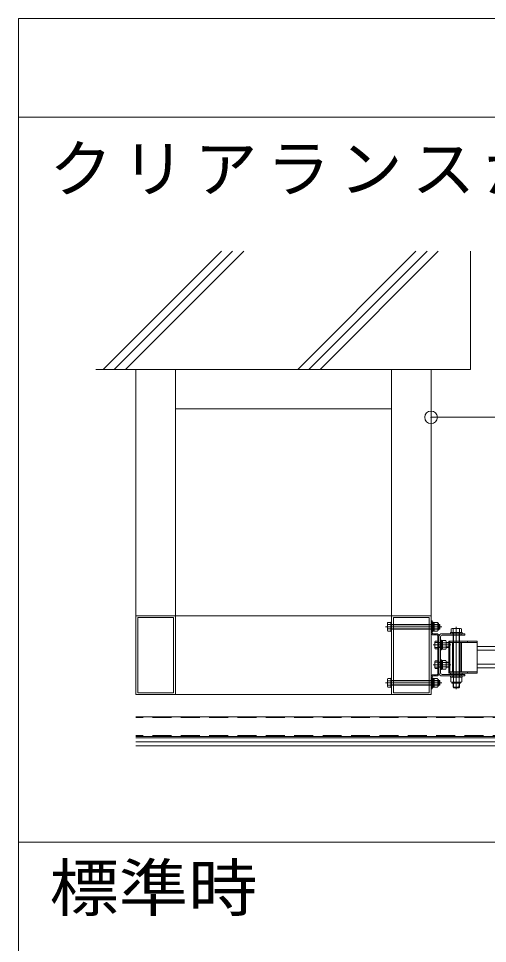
# Model space of a CAD drawing. Units: millimetres at full size; details may follow other scales. Extents: x -9407 to 10868, y -7770 to 7471.
# Drawn here: x 4477 to 5668, y -3207 to -861 of the extents above; entities that cross this region are included whole.
import ezdxf
from ezdxf.enums import TextEntityAlignment as Align

# ---------------------------------------------------------------- set-up
doc = ezdxf.new("R2010")
doc.units = ezdxf.units.MM
doc.header["$LTSCALE"] = 40
doc.header["$PDMODE"] = 32
doc.header["$PDSIZE"] = 32
for name, pattern in [('CHAIN1', [8, 5, -1, 1, -1]), ('CHAIN2', [12, 9, -1, 1, -1]), ('DASHED1', [1.8, 1.2, -0.6])]:
    doc.linetypes.add(name, pattern=pattern)
for name, color, linetype, lineweight in [('1-6', 6, 'Continuous', 5), ('6-0', 2, 'Continuous', 9), ('6-6', 6, 'Continuous', 5), ('6-7', 4, 'Continuous', 9), ('6-8', 6, 'Continuous', 5), ('F-5_F-5ﾚｲﾔ', 2, 'Continuous', 9)]:
    doc.layers.add(name, color=color, linetype=linetype, lineweight=lineweight)
doc.styles.add('ＭＳ ゴシック', font='')
doc.styles.get('ＭＳ ゴシック').set_extended_font_data('MS Gothic')

msp = doc.modelspace()

# ---------------------------------------------------------------- linework, layer by layer
at = {"layer": '1-6', "color": 7, "lineweight": 9}
msp.add_line((5524.4, -1872.64), (9874.4, -1872.64), dxfattribs=at)
at = {"layer": '6-0'}
for p, q in [((5413.9, -2394.25), (5414.74, -2392.78)), ((5414.74, -2392.78), (5421.9, -2392.78)), ((5421.9, -2391.75), (5424.4, -2391.75)), ((5421.9, -2414.72), (5421.9, -2392.78)), ((5424.4, -2391.75), (5424.4, -2415.75)), ((5527.4, -2391.75), (5529.9, -2391.75)), ((5529.9, -2391.75), (5529.9, -2415.75)), ((5541.05, -2392.78), (5531.9, -2392.78)), ((5531.9, -2392.78), (5531.9, -2414.72)), ((5541.9, -2394.25), (5541.05, -2392.78)), ((5413.9, -2394.25), (5413.9, -2413.25)), ((5413.9, -2413.25), (5414.74, -2414.72)), ((5414.74, -2398.27), (5421.9, -2398.27)), ((5414.74, -2409.24), (5421.9, -2409.24)), ((5414.74, -2414.72), (5421.9, -2414.72)), ((5421.9, -2397.75), (5545.95, -2397.75)), ((5421.9, -2398.7), (5546.9, -2398.7)), ((5421.9, -2408.81), (5546.9, -2408.81)), ((5421.9, -2409.75), (5545.95, -2409.75)), ((5529.9, -2414.5), (5529.9, -2393)), ((5531.9, -2403.46), (5529.9, -2402.31)), ((5531.9, -2405.2), (5529.9, -2404.04)), ((5531.9, -2414.5), (5529.9, -2414.5)), ((5541.05, -2398.27), (5531.9, -2398.27)), ((5541.05, -2409.24), (5531.9, -2409.24)), ((5541.05, -2414.72), (5531.9, -2414.72)), ((5541.9, -2413.25), (5541.05, -2414.72)), ((5541.9, -2394.25), (5541.9, -2413.25)), ((5543.5, -2411.2), (5543.5, -2396.3)), ((5545.95, -2397.75), (5546.9, -2398.7)), ((5545.95, -2409.75), (5545.95, -2397.75)), ((5546.9, -2408.81), (5545.95, -2409.75)), ((5546.9, -2408.81), (5546.9, -2398.7)), ((5575.02, -2409.32), (5575.02, -2418.3)), ((5577.71, -2408.3), (5599.08, -2408.3)), ((5580.4, -2409.32), (5580.4, -2531.7)), ((5596.4, -2409.32), (5596.4, -2531.7)), ((5601.77, -2409.32), (5601.77, -2418.3)), ((5550.7, -2438), (5548.4, -2438)), ((5550.7, -2462), (5550.7, -2438)), ((5553, -2439), (5550.7, -2439)), ((5553, -2461), (5553, -2439)), ((5561.87, -2439.05), (5553, -2439.05)), ((5603.4, -2418.3), (5573.4, -2418.3)), ((5573.4, -2418.3), (5573.4, -2421.5)), ((5603.4, -2421.5), (5573.4, -2421.5)), ((5575.02, -2418.3), (5601.77, -2418.3)), ((5579.4, -2418.3), (5579.4, -2421.5)), ((5581.48, -2418.3), (5581.48, -2531.7)), ((5595.31, -2418.3), (5595.31, -2531.7)), ((5597.4, -2418.3), (5597.4, -2421.5)), ((5603.4, -2418.3), (5603.4, -2421.5)), ((5533.9, -2458.01), (5533.9, -2441.99)), ((5534.65, -2439.99), (5541.4, -2439.99)), ((5534.65, -2444), (5553, -2444)), ((5534.65, -2456), (5553, -2456)), ((5534.65, -2460.02), (5541.4, -2460.02)), ((5541.4, -2460.02), (5541.4, -2439.99)), ((5541.4, -2444.95), (5553, -2444.95)), ((5541.4, -2455.05), (5553, -2455.05)), ((5550.7, -2443), (5548.4, -2443)), ((5550.7, -2457), (5548.4, -2457)), ((5553, -2443), (5550.7, -2443)), ((5553, -2457), (5550.7, -2457)), ((5561.87, -2444.54), (5553, -2444.54)), ((5561.87, -2455.47), (5553, -2455.47)), ((5563, -2458.21), (5563, -2441.79)), ((5563, -2444), (5570.45, -2444)), ((5563, -2444.95), (5571.4, -2444.95)), ((5563, -2455.05), (5571.4, -2455.05)), ((5563, -2456), (5570.45, -2456)), ((5570.45, -2444), (5570.45, -2456)), ((5571.4, -2444.95), (5570.45, -2444)), ((5571.4, -2455.05), (5570.45, -2456)), ((5571.4, -2444.95), (5571.4, -2455.05)), ((5533.9, -2508.01), (5533.9, -2491.99)), ((5534.65, -2489.99), (5541.4, -2489.99)), ((5534.65, -2494), (5553, -2494)), ((5534.65, -2506), (5553, -2506)), ((5534.65, -2510.02), (5541.4, -2510.02)), ((5541.4, -2510.02), (5541.4, -2489.99)), ((5541.4, -2494.95), (5553, -2494.95)), ((5541.4, -2505.05), (5553, -2505.05)), ((5550.7, -2488), (5548.4, -2488)), ((5550.7, -2493), (5548.4, -2493)), ((5550.7, -2507), (5548.4, -2507)), ((5550.7, -2512), (5550.7, -2488)), ((5553, -2489), (5550.7, -2489)), ((5553, -2493), (5550.7, -2493)), ((5553, -2507), (5550.7, -2507)), ((5553, -2511), (5553, -2489)), ((5561.87, -2489.05), (5553, -2489.05)), ((5561.87, -2494.54), (5553, -2494.54)), ((5561.87, -2505.47), (5553, -2505.47)), ((5563, -2508.21), (5563, -2491.79)), ((5563, -2494), (5570.45, -2494)), ((5563, -2494.95), (5571.4, -2494.95)), ((5563, -2505.05), (5571.4, -2505.05)), ((5563, -2506), (5570.45, -2506)), ((5571.4, -2505.05), (5570.45, -2506)), ((5571.4, -2494.95), (5571.4, -2505.05)), ((5573.4, -2528.5), (5573.4, -2531.7)), ((5603.4, -2528.5), (5573.4, -2528.5)), ((5603.4, -2531.7), (5573.4, -2531.7)), ((5574.55, -2531.7), (5602.25, -2531.7)), ((5574.55, -2543.67), (5574.55, -2531.7)), ((5579.4, -2528.5), (5579.4, -2531.7)), ((5581.47, -2543.67), (5581.47, -2531.7)), ((5595.32, -2543.67), (5595.32, -2531.7)), ((5597.4, -2528.5), (5597.4, -2531.7)), ((5602.25, -2543.67), (5602.25, -2531.7)), ((5603.4, -2528.5), (5603.4, -2531.7)), ((5413.9, -2536.54), (5414.74, -2535.07)), ((5413.9, -2536.54), (5413.9, -2555.54)), ((5413.9, -2555.54), (5414.74, -2557.01)), ((5414.74, -2535.07), (5421.9, -2535.07)), ((5414.74, -2540.55), (5421.9, -2540.55)), ((5414.74, -2551.52), (5421.9, -2551.52)), ((5414.74, -2557.01), (5421.9, -2557.01)), ((5421.9, -2534.04), (5424.4, -2534.04)), ((5421.9, -2557.01), (5421.9, -2535.07)), ((5421.9, -2540.04), (5545.95, -2540.04)), ((5421.9, -2540.98), (5546.9, -2540.98)), ((5421.9, -2551.09), (5546.9, -2551.09)), ((5421.9, -2552.04), (5545.95, -2552.04)), ((5424.4, -2534.04), (5424.4, -2558.04)), ((5527.4, -2534.04), (5529.9, -2534.04)), ((5529.9, -2534.04), (5529.9, -2558.04)), ((5529.9, -2556.79), (5529.9, -2535.29)), ((5531.9, -2545.75), (5529.9, -2544.59)), ((5531.9, -2547.48), (5529.9, -2546.32)), ((5531.9, -2556.79), (5529.9, -2556.79)), ((5541.05, -2535.07), (5531.9, -2535.07)), ((5531.9, -2535.07), (5531.9, -2557.01)), ((5541.05, -2540.55), (5531.9, -2540.55)), ((5541.05, -2551.52), (5531.9, -2551.52)), ((5541.05, -2557.01), (5531.9, -2557.01)), ((5541.9, -2536.54), (5541.05, -2535.07)), ((5541.9, -2555.54), (5541.05, -2557.01)), ((5541.9, -2536.54), (5541.9, -2555.54)), ((5543.5, -2553.49), (5543.5, -2538.59)), ((5545.95, -2540.04), (5546.9, -2540.98)), ((5545.95, -2552.04), (5545.95, -2540.04)), ((5546.9, -2551.09), (5545.95, -2552.04)), ((5546.9, -2551.09), (5546.9, -2540.98)), ((5578.01, -2544.7), (5598.78, -2544.7)), ((5597.8, -2546.74), (5579, -2546.74)), ((5580.4, -2546.74), (5580.35, -2557.22)), ((5581.48, -2546.74), (5581.43, -2558.3)), ((5595.31, -2546.74), (5595.27, -2558.3)), ((5596.4, -2546.74), (5596.35, -2557.22)), ((5581.43, -2558.3), (5580.35, -2557.22)), ((5595.27, -2558.3), (5581.43, -2558.3))]:
    msp.add_line(p, q, dxfattribs=at)
at = {"layer": '6-0', "color": 7}
for p, q in [((5524.4, -2389), (5524.4, -2418.5)), ((5530.4, -2421.5), (5538.4, -2421.5)), ((5530.4, -2424.5), (5538.4, -2424.5)), ((5541.4, -2427.5), (5541.4, -2522.5)), ((5544.4, -2427.5), (5544.4, -2522.5)), ((5548.4, -2429.5), (5548.4, -2520.5)), ((5552.4, -2421.5), (5610.4, -2421.5)), ((5610.4, -2425.5), (5552.4, -2425.5)), ((5600.4, -2421.5), (5600.4, -2425.5)), ((5610.4, -2421.5), (5610.4, -2425.5)), ((5569.4, -2440.5), (5569.4, -2521.5)), ((5569.4, -2440.5), (5641.4, -2440.5)), ((5572.4, -2521.5), (5572.4, -2440.5)), ((5641.4, -2443.5), (5572.4, -2443.5)), ((5578.9, -2443.5), (5578.9, -2518.5)), ((5597.9, -2518.5), (5597.9, -2443.5)), ((5601.4, -2518.5), (5601.4, -2443.5)), ((5616.9, -2443.5), (5616.9, -2440.5)), ((5641.4, -2440.5), (5641.4, -2521.5)), ((5641.4, -2454), (6874.4, -2454)), ((5641.4, -2463.5), (6874.4, -2463.5)), ((6874.4, -2498.5), (5641.4, -2498.5)), ((5641.4, -2508), (6874.4, -2508)), ((5524.4, -2531.5), (5524.4, -2561)), ((5527.4, -2531.5), (5527.4, -2561)), ((5538.4, -2525.5), (5530.4, -2525.5)), ((5538.4, -2528.5), (5530.4, -2528.5)), ((5552.4, -2524.5), (5600.4, -2524.5)), ((5552.4, -2528.5), (5600.4, -2528.5)), ((5641.4, -2521.5), (5569.4, -2521.5)), ((5572.4, -2518.5), (5641.4, -2518.5)), ((5573.4, -2521.5), (5573.4, -2524.5)), ((5603.4, -2524.5), (5603.4, -2521.5)), ((5616.9, -2521.5), (5616.9, -2518.5)), ((5527.4, -2561), (5524.4, -2561))]:
    msp.add_line(p, q, dxfattribs=at)
at = {"layer": '6-0', "linetype": 'CHAIN1'}
for p, q in [((5408.79, -2403.75), (5551.74, -2403.75)), ((5529.54, -2450), (5574.93, -2450)), ((5529.54, -2500), (5574.93, -2500)), ((5408.79, -2546.04), (5551.74, -2546.04))]:
    msp.add_line(p, q, dxfattribs=at)
at = {"layer": '6-0', "color": 6, "linetype": 'CHAIN1', "lineweight": 5}
for p, q in [((5540.24, -2403.75), (5508.5, -2403.75)), ((5540.24, -2546.04), (5508.5, -2546.04))]:
    msp.add_line(p, q, dxfattribs=at)
at = {"layer": '6-0', "color": 6, "lineweight": 5}
for p, q in [((5541.63, -2403.75), (5509.87, -2403.75)), ((5541.63, -2546.04), (5509.87, -2546.04)), ((5541.63, -2546.04), (5509.87, -2546.04))]:
    msp.add_line(p, q, dxfattribs=at)
at = {"layer": '6-0', "linetype": 'CHAIN2'}
msp.add_line((5588.4, -2403.95), (5588.35, -2561.83), dxfattribs=at)
at = {"layer": '6-0'}
for points in [[(5421.9, -2391.75), (5421.9, -2415.75), (5424.4, -2415.75)], [(5527.4, -2391.75), (5527.4, -2415.75), (5529.9, -2415.75)], [(5531.9, -2414.5), (5531.9, -2393), (5529.9, -2393)], [(5550.7, -2462), (5548.4, -2462), (5548.4, -2438)], [(5553, -2461), (5550.7, -2461), (5550.7, -2439)], [(5561.87, -2460.95), (5553, -2460.95), (5553, -2439.05)], [(5550.7, -2512), (5548.4, -2512), (5548.4, -2488)], [(5553, -2511), (5550.7, -2511), (5550.7, -2489)], [(5561.87, -2510.95), (5553, -2510.95), (5553, -2489.05)], [(5571.4, -2494.95), (5570.45, -2494), (5570.45, -2506)], [(5421.9, -2534.04), (5421.9, -2558.04), (5424.4, -2558.04)], [(5527.4, -2534.04), (5527.4, -2558.04), (5529.9, -2558.04)], [(5531.9, -2556.79), (5531.9, -2535.29), (5529.9, -2535.29)], [(5580.35, -2557.22), (5596.35, -2557.22), (5595.27, -2558.3)]]:
    msp.add_lwpolyline(points, dxfattribs=at)
at = {"layer": '6-0', "color": 7}
msp.add_lwpolyline([(5524.4, -2389), (5527.4, -2389), (5527.4, -2418.5)], dxfattribs=at)
msp.add_lwpolyline([(5610.4, -2524.5), (5610.4, -2528.5), (5600.4, -2528.5), (5600.4, -2524.5)], close=True, dxfattribs=at)
at = {"layer": '6-0'}
for centre, radius, start, end in [((5420.35, -2396.02), 6.47, 150, 175.61575), ((5535.44, -2396.02), 6.47, 4.38425, 29.99998), ((5419.3, -2395.35), 5.41, 181.80717, 212.57709), ((5419.3, -2412.15), 5.41, 147.42293, 178.19284), ((5420.35, -2411.48), 6.47, 184.38426, 210.00002), ((5432.05, -2403.75), 18.15, 162.41205, 197.58797), ((5523.74, -2403.75), 18.15, 342.41203, 17.58795), ((5536.49, -2395.35), 5.41, 327.42291, 358.19283), ((5536.49, -2412.15), 5.41, 1.80716, 32.57707), ((5535.44, -2411.48), 6.47, 330, 355.61574), ((5541.8, -2396.3), 1.7, 0, 90), ((5541.8, -2411.2), 1.7, 270, 0), ((5577.71, -2412.37), 4.07, 48.67549, 131.32401), ((5588.4, -2440.38), 32.08, 75.56129, 104.44041), ((5599.08, -2412.37), 4.07, 48.67599, 131.32457), ((5559.09, -2441.79), 3.9, 315.36182, 44.6387), ((5536.94, -2441.99), 3.04, 138.67245, 221.32755), ((5558.05, -2450), 24.15, 165.61653, 194.38359), ((5536.94, -2458.01), 3.04, 138.67245, 221.32755), ((5549.17, -2450), 13.83, 336.7197, 23.2802), ((5559.09, -2458.21), 3.9, 315.36104, 44.6387), ((5536.94, -2491.99), 3.04, 138.67245, 221.32755), ((5558.05, -2500), 24.15, 165.61653, 194.38359), ((5536.94, -2508.01), 3.04, 138.67245, 221.32755), ((5559.09, -2491.79), 3.9, 315.36182, 44.6387), ((5549.17, -2500), 13.83, 336.7197, 23.2802), ((5559.09, -2508.21), 3.9, 315.36104, 44.6387), ((5420.35, -2538.3), 6.47, 150, 175.61575), ((5419.3, -2537.64), 5.41, 181.80717, 212.57709), ((5419.3, -2554.43), 5.41, 147.42293, 178.19284), ((5420.35, -2553.77), 6.47, 184.38426, 210.00002), ((5432.05, -2546.04), 18.15, 162.41205, 197.58797), ((5523.74, -2546.04), 18.15, 342.41203, 17.58795), ((5535.44, -2538.3), 6.47, 4.38425, 29.99998), ((5536.49, -2537.64), 5.41, 327.42291, 358.19283), ((5536.49, -2554.43), 5.41, 1.80716, 32.57707), ((5535.44, -2553.77), 6.47, 330, 355.61574), ((5541.8, -2538.59), 1.7, 0, 90), ((5541.8, -2553.49), 1.7, 270, 0), ((5578.01, -2538.35), 6.35, 236.94844, 303.05156), ((5579, -2544.64), 2.1, 179.07878, 270), ((5588.4, -2520.85), 23.85, 253.12328, 286.87672), ((5598.78, -2538.35), 6.35, 236.94844, 303.05156), ((5597.8, -2544.64), 2.1, 270, 0.92122)]:
    msp.add_arc(centre, radius, start, end, dxfattribs=at)
at = {"layer": '6-0', "color": 7}
for centre, radius, start, end in [((5530.4, -2418.5), 6, 180, 270), ((5530.4, -2418.5), 3, 180, 270), ((5538.4, -2427.5), 6, 0, 90), ((5538.4, -2427.5), 3, 0, 90), ((5552.4, -2429.5), 8, 90, 180), ((5552.4, -2429.5), 4, 90, 180), ((5530.4, -2531.5), 6, 90, 180), ((5530.4, -2531.5), 3, 90, 180), ((5538.4, -2522.5), 3, 270, 0), ((5538.4, -2522.5), 6, 270, 0), ((5552.4, -2520.5), 8, 180, 270), ((5552.4, -2520.5), 4, 180, 270)]:
    msp.add_arc(centre, radius, start, end, dxfattribs=at)
at = {"layer": '6-6'}
for p, q in [((4692.33, -1751.43), (4992.33, -1451.43)), ((4720.61, -1751.43), (5020.61, -1451.43)), ((4748.89, -1751.43), (5048.89, -1451.43)), ((5186.12, -1751.43), (5486.12, -1451.43)), ((5214.4, -1751.43), (5514.4, -1451.43)), ((5242.69, -1751.43), (5542.69, -1451.43)), ((5624.4, -1751.43), (5624.4, -1451.43)), ((5624.4, -1751.43), (4673.54, -1751.43)), ((4775.45, -2576), (4775.45, -1751.43)), ((4875.45, -2576), (4875.45, -1751.43)), ((5424.4, -2376), (5424.4, -1751.43)), ((5524.4, -2576), (5524.4, -1751.43)), ((5424.4, -1851.43), (4875.45, -1851.43)), ((5424.35, -2376), (4775.45, -2376)), ((4779.95, -2571.5), (4779.95, -2380.5)), ((4871, -2380.5), (4779.95, -2380.5)), ((4871, -2380.5), (4871, -2571.5)), ((5428.85, -2571.5), (5428.85, -2380.5)), ((5519.9, -2380.5), (5428.85, -2380.5)), ((5424.4, -2476), (5424.4, -2576)), ((5424.35, -2576), (4775.45, -2576)), ((4779.95, -2571.5), (4871, -2571.5)), ((5428.85, -2571.5), (5519.9, -2571.5))]:
    msp.add_line(p, q, dxfattribs=at)
for points in [[(5524.4, -2476), (5524.4, -2376), (5424.4, -2376), (5424.4, -2476)], [(5519.9, -2380.5), (5519.9, -2547.04), (5519.9, -2571.5)], [(5424.4, -2576), (5524.4, -2576), (5524.4, -2476)]]:
    msp.add_lwpolyline(points, dxfattribs=at)
at = {"layer": '6-6', "color": 7}
msp.add_point((5524.4, -1872.64), dxfattribs=at)
at = {"layer": '6-7'}
for p, q in [((6305.4, -2632), (4775.45, -2632)), ((6305.4, -2682), (4775.45, -2682))]:
    msp.add_line(p, q, dxfattribs=at)
at = {"layer": '6-7', "linetype": 'DASHED1'}
for p, q in [((6305.4, -2634.3), (4775.45, -2634.3)), ((6305.4, -2679.7), (4775.45, -2679.7))]:
    msp.add_line(p, q, dxfattribs=at)
at = {"layer": '6-8'}
for p, q in [((4775.45, -2685.8), (6423.95, -2685.8)), ((4775.45, -2695.3), (6435.27, -2695.3)), ((4775.45, -2705.8), (6435.27, -2705.8))]:
    msp.add_line(p, q, dxfattribs=at)
at = {"layer": 'F-5_F-5ﾚｲﾔ', "color": 7}
for p, q in [((4477.39, -861.18), (4477.39, -6585.97)), ((4477.39, -861.18), (10868.22, -861.18)), ((4477.39, -1111.7), (10868.22, -1111.7)), ((4477.39, -2950.17), (10868.22, -2950.17))]:
    msp.add_line(p, q, dxfattribs=at)

# ---------------------------------------------------------------- texts
at = {"layer": 'F-5_F-5ﾚｲﾔ', "style": 'ＭＳ ゴシック', "width": 1.1}
msp.add_text('標準時', height=117.3, dxfattribs=at).set_placement((4555.81, -3159.84), align=Align.BOTTOM_LEFT)
at = {"layer": 'F-5_F-5ﾚｲﾔ', "insert": (4555.81, -1313.99), "char_height": 117.3, "attachment_point": 7, "style": 'ＭＳ ゴシック'}
msp.add_mtext('\\T1.15;クリアランスがX方向に1200mm広がった時', dxfattribs=at)

doc.saveas('drawing.dxf')
